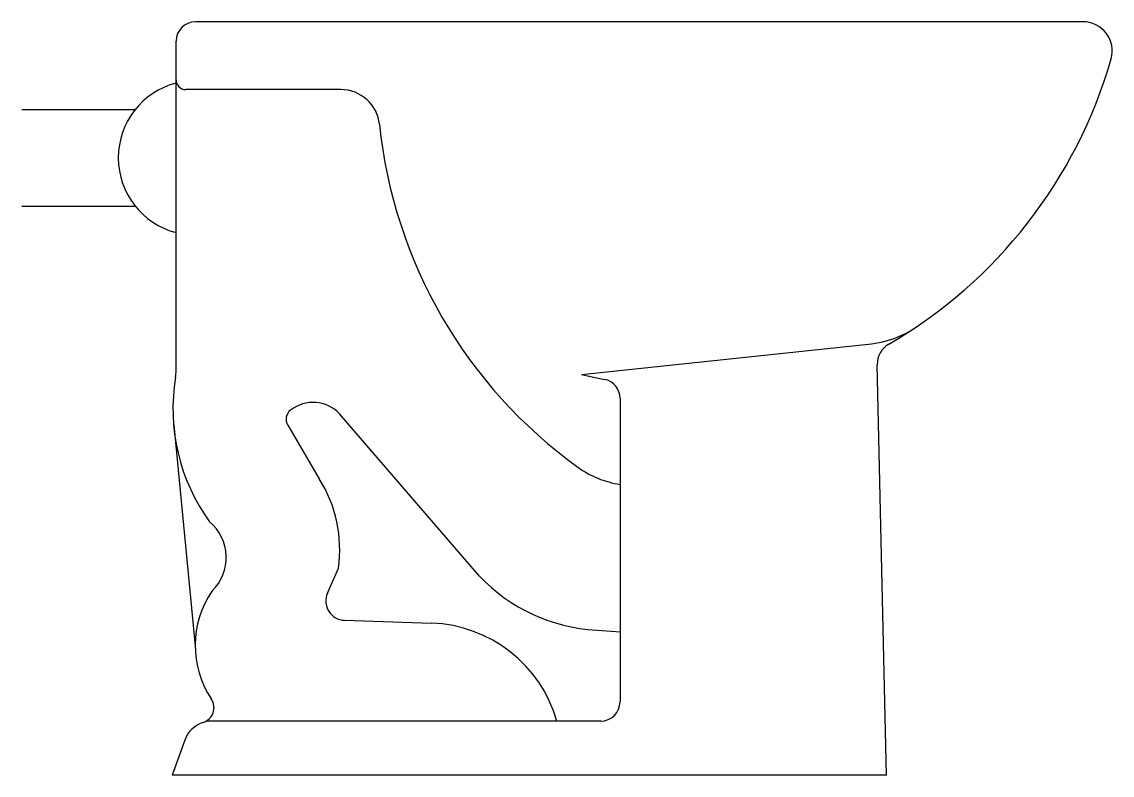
# Model space of a CAD drawing. Header units: millimetres. Extents: x -3003.338 to -3002.773, y 2966.535 to 2966.925.
import ezdxf

# ---------------------------------------------------------------- set-up
doc = ezdxf.new("R2010")
doc.units = ezdxf.units.MM
doc.header["$LTSCALE"] = 10
doc.layers.add('banheiro_louças', color=2, linetype='Continuous')

msp = doc.modelspace()

# ---------------------------------------------------------------- linework, layer by layer
at = {"layer": 'banheiro_louças', "ltscale": 5}
for p, q in [((-3002.788273572125, 2966.925367148843), (-3003.248239337951, 2966.925367148843)), ((-3003.258239337949, 2966.895287348843), (-3003.258239337949, 2966.915367148843)), ((-3003.258239337949, 2966.744719324882), (-3003.258239337949, 2966.895084115556)), ((-3003.172831572127, 2966.890287348843), (-3003.253239337952, 2966.890287348843)), ((-3003.04823933795, 2966.742728438499), (-3002.897958476417, 2966.75875049897)), ((-3002.890239337951, 2966.535367148843), (-3002.894960853017, 2966.747835326879)), ((-3003.04823933795, 2966.742728438499), (-3003.036238740508, 2966.740278064547)), ((-3003.02823933795, 2966.730480227548), (-3003.02823933795, 2966.573367148843)), ((-3003.101071105066, 2966.638423643035), (-3003.173513105063, 2966.722439643035)), ((-3003.259444623942, 2966.71671348174), (-3003.248341236326, 2966.602143158061)), ((-3003.25865046011, 2966.713534952783), (-3003.258669311138, 2966.713532522024)), ((-3003.200432105063, 2966.716546643035), (-3003.184068105064, 2966.688855643035)), ((-3003.17984227062, 2966.629620833917), (-3003.174111105066, 2966.642531643035)), ((-3003.171035150423, 2966.615569111317), (-3003.125909555147, 2966.61406638112)), ((-3003.042162105063, 2966.610601643035), (-3003.02823933795, 2966.60961074143)), ((-3003.038239337952, 2966.563367148843), (-3003.242605620912, 2966.563367148843)), ((-3003.25379467868, 2966.553412194798), (-3003.26023933795, 2966.535367148843)), ((-3002.890239337951, 2966.535367148843), (-3003.26023933795, 2966.535367148843))]:
    msp.add_line(p, q, dxfattribs=at)
at = {"layer": 'banheiro_louças'}
for p, q in [((-3003.338183308351, 2966.879972013339), (-3003.27940046406, 2966.879972013339)), ((-3003.338183308351, 2966.829972013339), (-3003.279408415091, 2966.829972013339))]:
    msp.add_line(p, q, dxfattribs=at)
at = {"layer": 'banheiro_louças', "ltscale": 5}
for centre, radius, start, end in [((-3003.248239337951, 2966.915367148843), 0.01, 90, 180), ((-3002.788272146125, 2966.910335092843), 0.015032808176, 343.990719699984, 90.57315503990613), ((-3003.014607316127, 2966.975166280243), 0.250465677, 300.1035694579953, 344.0144125000077), ((-3003.24817893995, 2966.854967047841), 0.04000039834, 104.5667328000014, 255.4332671499951), ((-3003.253239337952, 2966.895287348843), 0.005000000000000001, 180, 270), ((-3003.172831826127, 2966.870237748642), 0.02004756238, 5.929481199999032, 90.00000075997525), ((-3002.903585634126, 2966.898177175843), 0.2506479462, 185.9238291000082, 234.2350343263243), ((-3002.903259141906, 2966.808468734512), 0.05, 276.0855508021343, 303.7415481896935), ((-3002.882963814886, 2966.748101927727), 0.012, 120.1035694579953, 181.273030020043), ((-3003.160291697641, 2966.724995528381), 0.09958542554696166, 170.5065539568307, 215.985807073079), ((-3003.27823933795, 2966.744719324882), 0.02, 350.5065539568307, 7.016477563892661e-15), ((-3003.038239337952, 2966.730480227548), 0.01, 7.016477563892661e-15, 78.45954725820224), ((-3003.195263708065, 2966.719595647035), 0.006000335631000001, 128.0671600899632, 210.573214100006), ((-3003.187272567066, 2966.709391675035), 0.01896160829, 43.48191689992964, 128.068576399929), ((-3003.020856659631, 2966.735367148843), 0.05, 234.2350343263243, 261.5090283072511), ((-3003.242473041064, 2966.652072273035), 0.06902365817, 352.0549909000187, 32.20225680000673), ((-3003.256152572063, 2966.648050454035), 0.02394078208, 313.7608894000123, 50.33808740001552), ((-3003.035761978067, 2966.700363776035), 0.09000696593000002, 223.4854574000223, 266.8751103000527), ((-3003.198355277077, 2966.602486437065), 0.05, 145.5654738167124, 213.7101489261244), ((-3003.170702324308, 2966.625563571121), 0.01, 156.0633524365739, 268.0926945900904), ((-3003.128239337952, 2966.54410516249), 0.07, 15.97221882414416, 88.09269459009043), ((-3003.246602915119, 2966.570296913559), 0.008, 287.5473664677851, 33.71014892612434), ((-3003.038239337952, 2966.573367148843), 0.01, 270, 7.016477563892661e-15), ((-3003.239668550007, 2966.548367148843), 0.015, 107.5473664677688, 160.3461759419611)]:
    msp.add_arc(centre, radius, start, end, dxfattribs=at)

doc.saveas('drawing.dxf')
